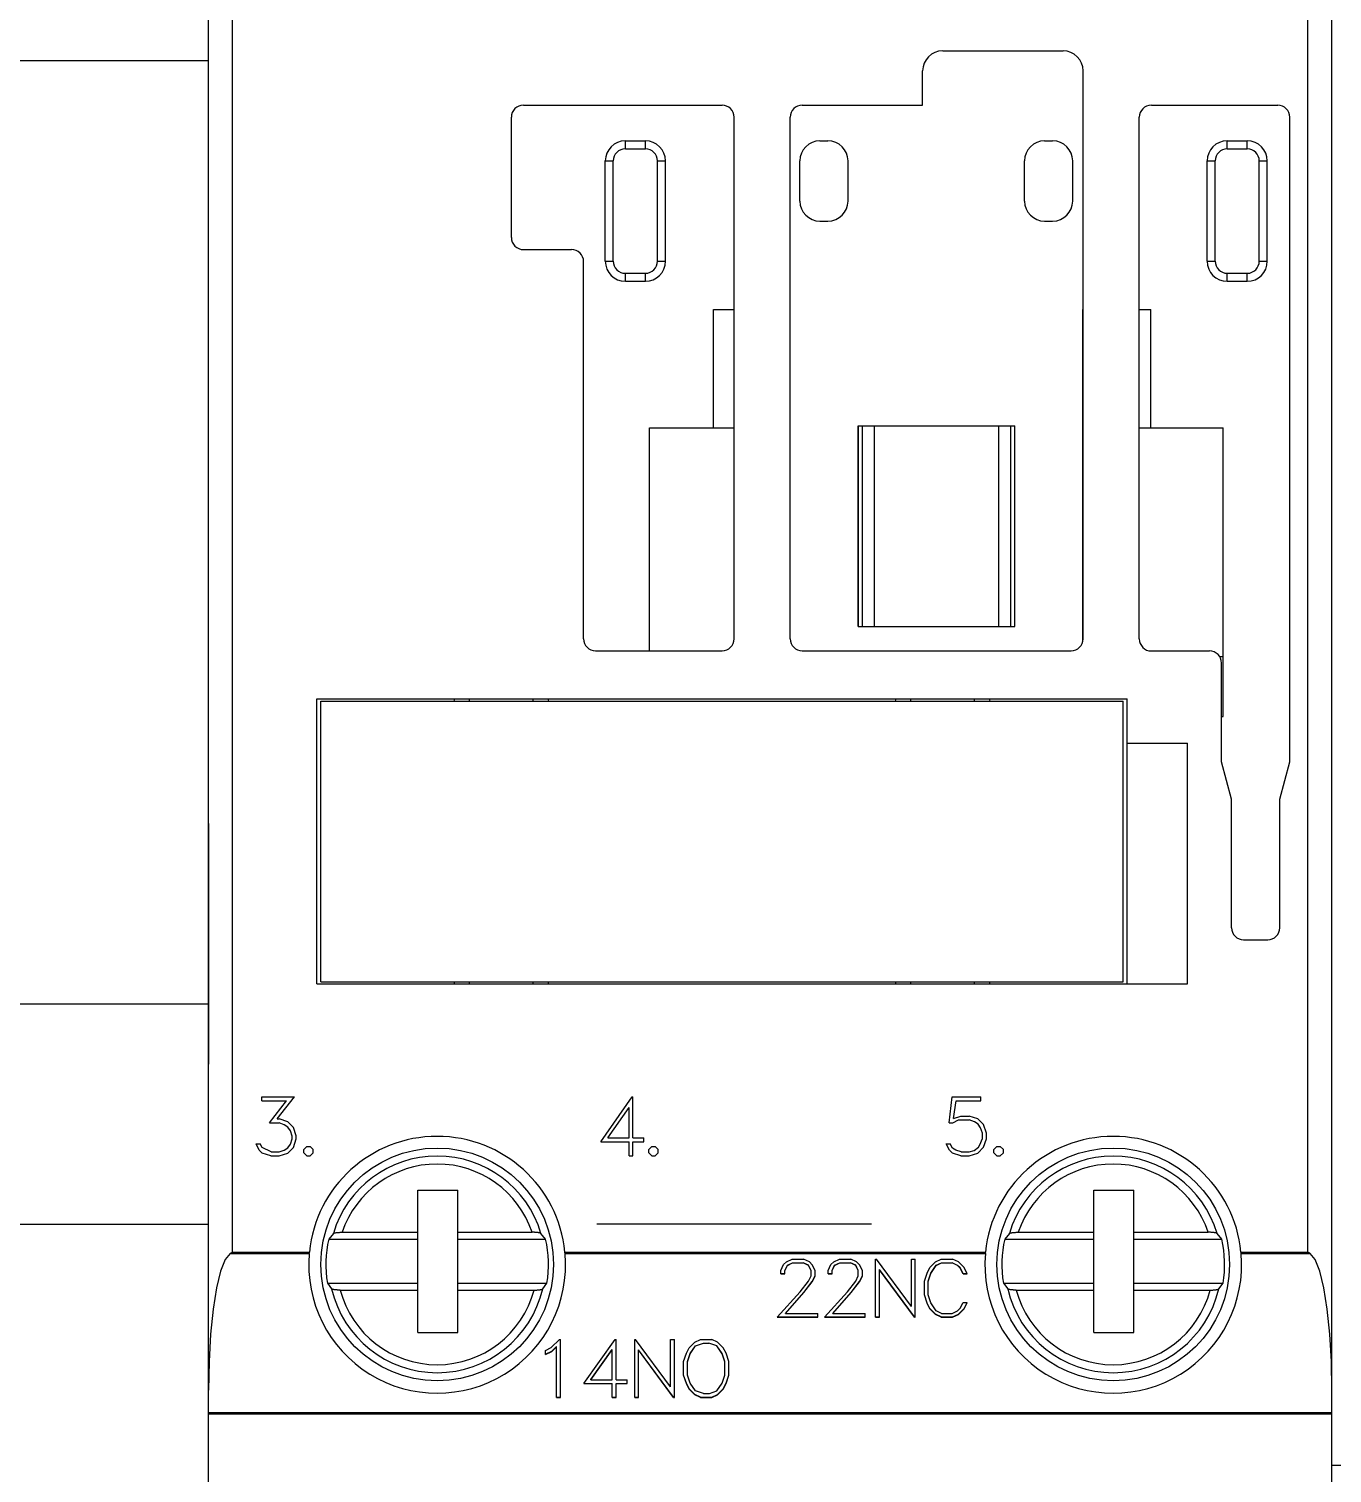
# Model space of a CAD drawing. Header units: millimetres. Extents: x -72 to 2978, y -1067 to 2817.
# Drawn here: x 1155.03 to 1187.51, y 1399.06 to 1435.05 of the extents above; entities that cross this region are included whole.
import ezdxf

# ---------------------------------------------------------------- set-up
doc = ezdxf.new("R2010")
doc.units = ezdxf.units.MM
doc.layers.add('10000_FRONT', color=7, linetype='Continuous')

msp = doc.modelspace()

# ---------------------------------------------------------------- linework, layer by layer
at = {"color": 6, "linetype": 'ByBlock'}
for p, q in [((1153.123, 1434.262), (1159.507, 1434.262)), ((1153.223, 1410.751), (1159.507, 1410.751)), ((1153.123, 1405.262), (1159.507, 1405.262))]:
    msp.add_line(p, q, dxfattribs=at)
for p, q in [((1159.507, 1415.251), (1159.507, 1409.251)), ((1176.032, 1405.262), (1169.183, 1405.262))]:
    msp.add_line(p, q)
at = {"layer": '10000_FRONT', "color": 7, "linetype": 'Continuous', "lineweight": 25}
for p, q in [((1187.507, 1395.952), (1187.507, 1450.552)), ((1159.507, 1395.772), (1159.507, 1449.752)), ((1160.107, 1404.568), (1160.107, 1441.936)), ((1186.907, 1404.568), (1186.907, 1441.936)), ((1177.807, 1434.504), (1180.807, 1434.504)), ((1177.307, 1433.152), (1177.307, 1434.004)), ((1181.307, 1419.852), (1181.307, 1434.004)), ((1167.057, 1429.852), (1167.057, 1432.852)), ((1167.357, 1433.152), (1172.307, 1433.152)), ((1172.607, 1419.852), (1172.607, 1432.852)), ((1174.007, 1419.852), (1174.007, 1432.852)), ((1174.307, 1433.152), (1177.307, 1433.152)), ((1182.707, 1419.849), (1182.707, 1432.849)), ((1183.007, 1433.149), (1186.157, 1433.149)), ((1186.457, 1416.785), (1186.457, 1432.849)), ((1169.897, 1432.262), (1170.397, 1432.262)), ((1169.897, 1432.062), (1169.897, 1432.262)), ((1170.397, 1432.062), (1170.397, 1432.262)), ((1174.747, 1432.262), (1174.947, 1432.262)), ((1180.347, 1432.262), (1180.547, 1432.262)), ((1184.897, 1432.262), (1185.397, 1432.262)), ((1184.897, 1432.062), (1184.897, 1432.262)), ((1185.397, 1432.062), (1185.397, 1432.262)), ((1169.397, 1431.762), (1169.597, 1431.762)), ((1169.397, 1429.262), (1169.397, 1431.762)), ((1169.597, 1429.262), (1169.597, 1431.762)), ((1169.897, 1432.062), (1170.397, 1432.062)), ((1170.697, 1431.762), (1170.897, 1431.762)), ((1170.697, 1429.262), (1170.697, 1431.762)), ((1170.897, 1429.262), (1170.897, 1431.762)), ((1174.247, 1430.762), (1174.247, 1431.762)), ((1175.447, 1430.762), (1175.447, 1431.762)), ((1179.847, 1430.762), (1179.847, 1431.762)), ((1181.047, 1430.762), (1181.047, 1431.762)), ((1184.397, 1431.762), (1184.597, 1431.762)), ((1184.397, 1429.262), (1184.397, 1431.762)), ((1184.597, 1429.262), (1184.597, 1431.762)), ((1184.897, 1432.062), (1185.397, 1432.062)), ((1185.697, 1431.762), (1185.897, 1431.762)), ((1185.697, 1429.262), (1185.697, 1431.762)), ((1185.897, 1429.262), (1185.897, 1431.762)), ((1174.747, 1430.262), (1174.947, 1430.262)), ((1180.347, 1430.262), (1180.547, 1430.262)), ((1167.357, 1429.552), (1168.557, 1429.552)), ((1168.857, 1419.852), (1168.857, 1429.252)), ((1169.397, 1429.262), (1169.597, 1429.262)), ((1170.697, 1429.262), (1170.897, 1429.262)), ((1184.397, 1429.262), (1184.597, 1429.262)), ((1185.697, 1429.262), (1185.897, 1429.262)), ((1169.897, 1428.962), (1170.397, 1428.962)), ((1169.897, 1428.762), (1169.897, 1428.962)), ((1170.397, 1428.762), (1170.397, 1428.962)), ((1184.897, 1428.962), (1185.397, 1428.962)), ((1184.897, 1428.762), (1184.897, 1428.962)), ((1185.397, 1428.762), (1185.397, 1428.962)), ((1169.897, 1428.762), (1170.397, 1428.762)), ((1184.897, 1428.762), (1185.397, 1428.762)), ((1172.097, 1428.062), (1172.607, 1428.062)), ((1172.097, 1425.112), (1172.097, 1428.062)), ((1181.297, 1428.062), (1181.307, 1428.062)), ((1181.297, 1419.775), (1181.297, 1428.062)), ((1182.707, 1428.062), (1182.997, 1428.062)), ((1182.997, 1425.112), (1182.997, 1428.062)), ((1170.497, 1425.112), (1172.607, 1425.112)), ((1170.497, 1419.552), (1170.497, 1425.112)), ((1175.704, 1425.162), (1179.608, 1425.162)), ((1175.704, 1420.162), (1175.704, 1425.162)), ((1175.707, 1420.162), (1175.707, 1425.162)), ((1175.807, 1420.162), (1175.807, 1425.162)), ((1176.107, 1420.162), (1176.107, 1425.162)), ((1179.207, 1420.162), (1179.207, 1425.162)), ((1179.507, 1420.162), (1179.507, 1425.162)), ((1179.607, 1420.162), (1179.607, 1425.162)), ((1179.608, 1420.162), (1179.608, 1425.162)), ((1181.297, 1425.112), (1181.307, 1425.112)), ((1182.707, 1425.112), (1182.997, 1425.112)), ((1182.997, 1425.112), (1184.797, 1425.112)), ((1184.797, 1417.912), (1184.797, 1425.112)), ((1175.704, 1420.162), (1179.608, 1420.162)), ((1169.157, 1419.552), (1172.307, 1419.552)), ((1174.307, 1419.552), (1181.007, 1419.552)), ((1183.007, 1419.549), (1184.457, 1419.549)), ((1184.71, 1419.412), (1184.797, 1419.412)), ((1184.757, 1416.785), (1184.757, 1419.249)), ((1162.207, 1418.352), (1182.407, 1418.352)), ((1162.207, 1411.252), (1162.207, 1418.352)), ((1162.307, 1418.302), (1182.307, 1418.302)), ((1162.307, 1411.302), (1162.307, 1418.302)), ((1166.015, 1418.302), (1166.015, 1418.352)), ((1167.599, 1418.302), (1167.599, 1418.352)), ((1177.015, 1418.302), (1177.015, 1418.352)), ((1178.599, 1418.302), (1178.599, 1418.352)), ((1182.307, 1411.302), (1182.307, 1418.302)), ((1182.407, 1411.252), (1182.407, 1418.352)), ((1184.757, 1417.912), (1184.797, 1417.912)), ((1182.407, 1417.252), (1183.907, 1417.252)), ((1183.907, 1411.252), (1183.907, 1417.252)), ((1185.007, 1415.852), (1184.757, 1416.785)), ((1186.207, 1415.852), (1186.457, 1416.785)), ((1185.007, 1412.652), (1185.007, 1415.852)), ((1186.207, 1412.652), (1186.207, 1415.852)), ((1185.307, 1412.352), (1185.907, 1412.352)), ((1162.207, 1411.252), (1183.907, 1411.252)), ((1162.307, 1411.302), (1182.307, 1411.302)), ((1166.015, 1411.252), (1166.015, 1411.302)), ((1167.599, 1411.252), (1167.599, 1411.302)), ((1177.015, 1411.252), (1177.015, 1411.302)), ((1178.599, 1411.252), (1178.599, 1411.302)), ((1160.84, 1408.435), (1161.648, 1408.435)), ((1160.84, 1408.337), (1160.84, 1408.435)), ((1161.218, 1407.887), (1161.648, 1408.435)), ((1169.286, 1407.315), (1170.064, 1408.435)), ((1170.064, 1408.435), (1170.087, 1408.435)), ((1170.087, 1407.413), (1170.087, 1408.435)), ((1177.971, 1407.792), (1178.042, 1408.435)), ((1178.042, 1408.435), (1178.758, 1408.435)), ((1178.758, 1408.337), (1178.758, 1408.435)), ((1160.84, 1408.337), (1161.456, 1408.337)), ((1161.031, 1407.787), (1161.456, 1408.337)), ((1169.464, 1407.413), (1169.989, 1408.169)), ((1169.989, 1407.413), (1169.989, 1408.169)), ((1178.076, 1407.898), (1178.139, 1408.337)), ((1178.139, 1408.337), (1178.758, 1408.337)), ((1161.031, 1407.787), (1161.266, 1407.787)), ((1161.218, 1407.887), (1161.27, 1407.887)), ((1161.397, 1407.742), (1161.266, 1407.787)), ((1161.482, 1407.816), (1161.27, 1407.887)), ((1161.489, 1407.682), (1161.397, 1407.742)), ((1161.625, 1407.673), (1161.482, 1407.816)), ((1161.551, 1407.589), (1161.489, 1407.682)), ((1161.695, 1407.462), (1161.625, 1407.673)), ((1177.971, 1407.792), (1178.061, 1407.792)), ((1178.061, 1407.792), (1178.197, 1407.861)), ((1178.076, 1407.898), (1178.261, 1407.959)), ((1178.197, 1407.861), (1178.466, 1407.861)), ((1178.261, 1407.959), (1178.47, 1407.959)), ((1178.597, 1407.816), (1178.466, 1407.861)), ((1178.682, 1407.889), (1178.47, 1407.959)), ((1178.689, 1407.754), (1178.597, 1407.816)), ((1178.825, 1407.745), (1178.682, 1407.889)), ((1178.751, 1407.661), (1178.689, 1407.754)), ((1178.796, 1407.529), (1178.751, 1407.661)), ((1178.895, 1407.533), (1178.825, 1407.745)), ((1161.596, 1407.457), (1161.551, 1407.589)), ((1161.551, 1407.261), (1161.596, 1407.393)), ((1161.596, 1407.393), (1161.596, 1407.457)), ((1161.625, 1407.178), (1161.695, 1407.389)), ((1161.695, 1407.389), (1161.695, 1407.462)), ((1169.286, 1407.315), (1169.989, 1407.315)), ((1169.464, 1407.413), (1169.989, 1407.413)), ((1169.989, 1406.965), (1169.989, 1407.315)), ((1170.087, 1407.413), (1170.362, 1407.413)), ((1170.087, 1407.315), (1170.362, 1407.315)), ((1170.087, 1406.965), (1170.087, 1407.315)), ((1170.362, 1407.315), (1170.362, 1407.413)), ((1178.736, 1407.239), (1178.796, 1407.395)), ((1178.796, 1407.395), (1178.796, 1407.529)), ((1178.825, 1407.179), (1178.895, 1407.391)), ((1178.895, 1407.391), (1178.895, 1407.533)), ((1160.774, 1407.107), (1160.694, 1407.269)), ((1160.694, 1407.269), (1160.797, 1407.269)), ((1160.849, 1407.035), (1160.774, 1407.107)), ((1160.844, 1407.173), (1160.797, 1407.269)), ((1161.066, 1407.063), (1160.844, 1407.173)), ((1161.061, 1406.965), (1160.849, 1407.035)), ((1161.061, 1406.965), (1161.27, 1406.965)), ((1161.066, 1407.063), (1161.266, 1407.063)), ((1161.266, 1407.063), (1161.397, 1407.109)), ((1161.27, 1406.965), (1161.482, 1407.035)), ((1161.397, 1407.109), (1161.489, 1407.169)), ((1161.482, 1407.035), (1161.625, 1407.178)), ((1161.489, 1407.169), (1161.551, 1407.261)), ((1161.88, 1407.124), (1161.959, 1407.203)), ((1161.88, 1407.044), (1161.88, 1407.124)), ((1161.959, 1406.965), (1161.88, 1407.044)), ((1161.959, 1407.203), (1162.039, 1407.203)), ((1161.959, 1406.965), (1162.039, 1406.965)), ((1162.118, 1407.124), (1162.039, 1407.203)), ((1162.039, 1406.965), (1162.118, 1407.044)), ((1162.118, 1407.044), (1162.118, 1407.124)), ((1169.989, 1406.965), (1170.087, 1406.965)), ((1170.48, 1407.124), (1170.559, 1407.203)), ((1170.48, 1407.044), (1170.48, 1407.124)), ((1170.559, 1406.965), (1170.48, 1407.044)), ((1170.559, 1407.203), (1170.639, 1407.203)), ((1170.559, 1406.965), (1170.639, 1406.965)), ((1170.718, 1407.124), (1170.639, 1407.203)), ((1170.639, 1406.965), (1170.718, 1407.044)), ((1170.718, 1407.044), (1170.718, 1407.124)), ((1177.974, 1407.107), (1177.894, 1407.269)), ((1177.894, 1407.269), (1177.997, 1407.269)), ((1178.049, 1407.035), (1177.974, 1407.107)), ((1178.051, 1407.161), (1177.997, 1407.269)), ((1178.261, 1406.965), (1178.049, 1407.035)), ((1178.133, 1407.109), (1178.051, 1407.161)), ((1178.264, 1407.063), (1178.133, 1407.109)), ((1178.261, 1406.965), (1178.47, 1406.965)), ((1178.264, 1407.063), (1178.466, 1407.063)), ((1178.466, 1407.063), (1178.592, 1407.104)), ((1178.47, 1406.965), (1178.682, 1407.036)), ((1178.592, 1407.104), (1178.697, 1407.179)), ((1178.682, 1407.036), (1178.825, 1407.179)), ((1178.697, 1407.179), (1178.736, 1407.239)), ((1179.08, 1407.124), (1179.159, 1407.203)), ((1179.08, 1407.044), (1179.08, 1407.124)), ((1179.159, 1406.965), (1179.08, 1407.044)), ((1179.159, 1407.203), (1179.239, 1407.203)), ((1179.159, 1406.965), (1179.239, 1406.965)), ((1179.318, 1407.124), (1179.239, 1407.203)), ((1179.239, 1406.965), (1179.318, 1407.044)), ((1179.318, 1407.044), (1179.318, 1407.124)), ((1164.722, 1406.112), (1165.722, 1406.112)), ((1164.722, 1405.062), (1164.722, 1406.112)), ((1165.722, 1405.062), (1165.722, 1406.112)), ((1181.572, 1406.112), (1182.572, 1406.112)), ((1181.572, 1405.062), (1181.572, 1406.112)), ((1182.572, 1405.062), (1182.572, 1406.112)), ((1162.62, 1405.033), (1162.504, 1404.892)), ((1162.504, 1404.892), (1164.722, 1404.892)), ((1162.62, 1405.033), (1162.623, 1405.036)), ((1162.623, 1405.036), (1162.627, 1405.038)), ((1162.627, 1405.038), (1162.632, 1405.041)), ((1162.632, 1405.041), (1162.639, 1405.043)), ((1162.639, 1405.043), (1162.646, 1405.045)), ((1162.646, 1405.045), (1162.655, 1405.047)), ((1162.655, 1405.047), (1162.666, 1405.049)), ((1162.666, 1405.049), (1162.676, 1405.051)), ((1162.676, 1405.051), (1162.688, 1405.053)), ((1162.688, 1405.053), (1162.7, 1405.054)), ((1162.7, 1405.054), (1162.714, 1405.056)), ((1162.714, 1405.056), (1162.728, 1405.057)), ((1162.728, 1405.057), (1162.743, 1405.059)), ((1162.743, 1405.059), (1162.758, 1405.059)), ((1162.758, 1405.059), (1162.773, 1405.06)), ((1162.773, 1405.06), (1162.789, 1405.061)), ((1162.789, 1405.061), (1162.806, 1405.061)), ((1162.806, 1405.061), (1162.823, 1405.062)), ((1162.823, 1405.062), (1162.839, 1405.062)), ((1162.839, 1405.062), (1164.722, 1405.062)), ((1164.722, 1404.892), (1164.722, 1405.062)), ((1164.722, 1403.792), (1164.722, 1404.892)), ((1165.722, 1405.062), (1167.576, 1405.062)), ((1165.722, 1404.892), (1165.722, 1405.062)), ((1165.722, 1404.892), (1167.911, 1404.892)), ((1165.722, 1403.792), (1165.722, 1404.892)), ((1167.589, 1405.062), (1167.576, 1405.062)), ((1167.603, 1405.062), (1167.589, 1405.062)), ((1167.617, 1405.061), (1167.603, 1405.062)), ((1167.63, 1405.061), (1167.617, 1405.061)), ((1167.644, 1405.06), (1167.63, 1405.061)), ((1167.656, 1405.06), (1167.644, 1405.06)), ((1167.668, 1405.059), (1167.656, 1405.06)), ((1167.681, 1405.058), (1167.668, 1405.059)), ((1167.693, 1405.057), (1167.681, 1405.058)), ((1167.705, 1405.056), (1167.693, 1405.057)), ((1167.716, 1405.054), (1167.705, 1405.056)), ((1167.726, 1405.053), (1167.716, 1405.054)), ((1167.735, 1405.052), (1167.726, 1405.053)), ((1167.745, 1405.05), (1167.735, 1405.052)), ((1167.753, 1405.048), (1167.745, 1405.05)), ((1167.762, 1405.047), (1167.753, 1405.048)), ((1167.769, 1405.045), (1167.762, 1405.047)), ((1167.775, 1405.043), (1167.769, 1405.045)), ((1167.781, 1405.041), (1167.775, 1405.043)), ((1167.785, 1405.039), (1167.781, 1405.041)), ((1167.789, 1405.037), (1167.785, 1405.039)), ((1167.793, 1405.035), (1167.789, 1405.037)), ((1167.795, 1405.033), (1167.793, 1405.035)), ((1167.911, 1404.892), (1167.795, 1405.033)), ((1179.47, 1405.033), (1179.354, 1404.892)), ((1179.354, 1404.892), (1181.572, 1404.892)), ((1179.47, 1405.033), (1179.473, 1405.036)), ((1179.473, 1405.036), (1179.477, 1405.038)), ((1179.477, 1405.038), (1179.482, 1405.041)), ((1179.482, 1405.041), (1179.489, 1405.043)), ((1179.489, 1405.043), (1179.496, 1405.045)), ((1179.496, 1405.045), (1179.505, 1405.047)), ((1179.505, 1405.047), (1179.516, 1405.049)), ((1179.516, 1405.049), (1179.526, 1405.051)), ((1179.526, 1405.051), (1179.538, 1405.053)), ((1179.538, 1405.053), (1179.55, 1405.054)), ((1179.55, 1405.054), (1179.564, 1405.056)), ((1179.564, 1405.056), (1179.578, 1405.057)), ((1179.578, 1405.057), (1179.593, 1405.059)), ((1179.593, 1405.059), (1179.608, 1405.059)), ((1179.608, 1405.059), (1179.623, 1405.06)), ((1179.623, 1405.06), (1179.639, 1405.061)), ((1179.639, 1405.061), (1179.656, 1405.061)), ((1179.656, 1405.061), (1179.673, 1405.062)), ((1179.673, 1405.062), (1179.689, 1405.062)), ((1179.689, 1405.062), (1181.572, 1405.062)), ((1181.572, 1404.892), (1181.572, 1405.062)), ((1181.572, 1403.792), (1181.572, 1404.892)), ((1182.572, 1405.062), (1184.426, 1405.062)), ((1182.572, 1404.892), (1182.572, 1405.062)), ((1182.572, 1404.892), (1184.761, 1404.892)), ((1182.572, 1403.792), (1182.572, 1404.892)), ((1184.439, 1405.062), (1184.426, 1405.062)), ((1184.453, 1405.062), (1184.439, 1405.062)), ((1184.467, 1405.061), (1184.453, 1405.062)), ((1184.48, 1405.061), (1184.467, 1405.061)), ((1184.494, 1405.06), (1184.48, 1405.061)), ((1184.506, 1405.06), (1184.494, 1405.06)), ((1184.518, 1405.059), (1184.506, 1405.06)), ((1184.531, 1405.058), (1184.518, 1405.059)), ((1184.543, 1405.057), (1184.531, 1405.058)), ((1184.555, 1405.056), (1184.543, 1405.057)), ((1184.566, 1405.054), (1184.555, 1405.056)), ((1184.576, 1405.053), (1184.566, 1405.054)), ((1184.585, 1405.052), (1184.576, 1405.053)), ((1184.595, 1405.05), (1184.585, 1405.052)), ((1184.603, 1405.048), (1184.595, 1405.05)), ((1184.612, 1405.047), (1184.603, 1405.048)), ((1184.619, 1405.045), (1184.612, 1405.047)), ((1184.625, 1405.043), (1184.619, 1405.045)), ((1184.631, 1405.041), (1184.625, 1405.043)), ((1184.635, 1405.039), (1184.631, 1405.041)), ((1184.639, 1405.037), (1184.635, 1405.039)), ((1184.643, 1405.035), (1184.639, 1405.037)), ((1184.645, 1405.033), (1184.643, 1405.035)), ((1184.761, 1404.892), (1184.645, 1405.033)), ((1160.047, 1404.533), (1162.02, 1404.533)), ((1160.048, 1404.533), (1160.056, 1404.538)), ((1160.056, 1404.538), (1160.065, 1404.543)), ((1160.065, 1404.543), (1160.073, 1404.548)), ((1160.073, 1404.548), (1160.082, 1404.553)), ((1160.082, 1404.553), (1160.09, 1404.558)), ((1160.09, 1404.558), (1160.099, 1404.563)), ((1160.099, 1404.563), (1160.107, 1404.568)), ((1160.107, 1404.568), (1162.023, 1404.568)), ((1162.02, 1404.538), (1162.021, 1404.543)), ((1162.02, 1404.533), (1162.02, 1404.538)), ((1162.021, 1404.548), (1162.022, 1404.553)), ((1162.021, 1404.543), (1162.021, 1404.548)), ((1162.022, 1404.558), (1162.023, 1404.563)), ((1162.022, 1404.553), (1162.022, 1404.558)), ((1162.023, 1404.563), (1162.023, 1404.568)), ((1168.392, 1404.563), (1168.392, 1404.568)), ((1168.392, 1404.568), (1178.873, 1404.568)), ((1168.393, 1404.558), (1168.392, 1404.563)), ((1168.393, 1404.553), (1168.393, 1404.558)), ((1168.394, 1404.548), (1168.393, 1404.553)), ((1168.394, 1404.543), (1168.394, 1404.548)), ((1168.395, 1404.538), (1168.394, 1404.543)), ((1168.395, 1404.533), (1168.395, 1404.538)), ((1168.395, 1404.533), (1178.87, 1404.533)), ((1178.87, 1404.538), (1178.871, 1404.543)), ((1178.87, 1404.533), (1178.87, 1404.538)), ((1178.871, 1404.548), (1178.872, 1404.553)), ((1178.871, 1404.543), (1178.871, 1404.548)), ((1178.872, 1404.558), (1178.873, 1404.563)), ((1178.872, 1404.553), (1178.872, 1404.558)), ((1178.873, 1404.563), (1178.873, 1404.568)), ((1185.242, 1404.563), (1185.242, 1404.568)), ((1185.242, 1404.568), (1186.907, 1404.568)), ((1185.243, 1404.558), (1185.242, 1404.563)), ((1185.243, 1404.553), (1185.243, 1404.558)), ((1185.244, 1404.548), (1185.243, 1404.553)), ((1185.244, 1404.543), (1185.244, 1404.548)), ((1185.245, 1404.538), (1185.244, 1404.543)), ((1185.245, 1404.533), (1185.245, 1404.538)), ((1185.245, 1404.533), (1186.967, 1404.533)), ((1186.916, 1404.563), (1186.907, 1404.568)), ((1186.924, 1404.558), (1186.916, 1404.563)), ((1186.933, 1404.553), (1186.924, 1404.558)), ((1186.941, 1404.548), (1186.933, 1404.553)), ((1186.95, 1404.543), (1186.941, 1404.548)), ((1186.959, 1404.538), (1186.95, 1404.543)), ((1186.967, 1404.533), (1186.959, 1404.538)), ((1173.772, 1404.113), (1173.842, 1404.255)), ((1173.772, 1404.027), (1173.772, 1404.113)), ((1173.842, 1404.255), (1173.915, 1404.325)), ((1173.872, 1404.112), (1173.937, 1404.239)), ((1173.872, 1404.106), (1173.937, 1404.233)), ((1173.872, 1404.027), (1173.872, 1404.112)), ((1173.915, 1404.325), (1174.059, 1404.394)), ((1173.937, 1404.239), (1174.066, 1404.303)), ((1173.937, 1404.233), (1174.066, 1404.297)), ((1173.937, 1404.233), (1173.937, 1404.239)), ((1174.059, 1404.394), (1174.341, 1404.394)), ((1174.066, 1404.303), (1174.332, 1404.303)), ((1174.066, 1404.297), (1174.066, 1404.303)), ((1174.066, 1404.297), (1174.332, 1404.297)), ((1174.463, 1404.239), (1174.332, 1404.303)), ((1174.332, 1404.297), (1174.332, 1404.303)), ((1174.463, 1404.233), (1174.332, 1404.297)), ((1174.484, 1404.324), (1174.341, 1404.394)), ((1174.527, 1404.112), (1174.463, 1404.239)), ((1174.463, 1404.233), (1174.463, 1404.239)), ((1174.527, 1404.106), (1174.463, 1404.233)), ((1174.556, 1404.253), (1174.484, 1404.324)), ((1174.527, 1403.979), (1174.527, 1404.112)), ((1174.627, 1404.112), (1174.556, 1404.253)), ((1174.627, 1403.969), (1174.627, 1404.112)), ((1174.95, 1404.113), (1175.02, 1404.255)), ((1174.95, 1404.027), (1174.95, 1404.113)), ((1175.02, 1404.255), (1175.092, 1404.325)), ((1175.049, 1404.112), (1175.114, 1404.239)), ((1175.049, 1404.106), (1175.114, 1404.233)), ((1175.049, 1404.027), (1175.049, 1404.112)), ((1175.092, 1404.325), (1175.236, 1404.394)), ((1175.114, 1404.239), (1175.244, 1404.303)), ((1175.114, 1404.233), (1175.244, 1404.297)), ((1175.114, 1404.233), (1175.114, 1404.239)), ((1175.236, 1404.394), (1175.518, 1404.394)), ((1175.244, 1404.303), (1175.51, 1404.303)), ((1175.244, 1404.297), (1175.244, 1404.303)), ((1175.244, 1404.297), (1175.51, 1404.297)), ((1175.64, 1404.239), (1175.51, 1404.303)), ((1175.51, 1404.297), (1175.51, 1404.303)), ((1175.64, 1404.233), (1175.51, 1404.297)), ((1175.661, 1404.324), (1175.518, 1404.394)), ((1175.704, 1404.112), (1175.64, 1404.239)), ((1175.64, 1404.233), (1175.64, 1404.239)), ((1175.704, 1404.106), (1175.64, 1404.233)), ((1175.734, 1404.253), (1175.661, 1404.324)), ((1175.704, 1403.979), (1175.704, 1404.112)), ((1175.804, 1404.112), (1175.734, 1404.253)), ((1175.804, 1403.969), (1175.804, 1404.112)), ((1176.131, 1404.394), (1176.154, 1404.394)), ((1176.131, 1402.946), (1176.131, 1404.394)), ((1177.026, 1403.211), (1176.154, 1404.394)), ((1177.1, 1402.952), (1176.229, 1404.135)), ((1176.229, 1402.946), (1176.229, 1404.135)), ((1177.1, 1402.946), (1176.229, 1404.129)), ((1177.026, 1404.394), (1177.124, 1404.394)), ((1177.026, 1403.211), (1177.026, 1404.394)), ((1177.124, 1402.946), (1177.124, 1404.394)), ((1177.35, 1403.84), (1177.42, 1404.046)), ((1177.42, 1404.046), (1177.487, 1404.186)), ((1177.448, 1403.843), (1177.515, 1404.04)), ((1177.487, 1404.186), (1177.629, 1404.324)), ((1177.515, 1404.04), (1177.648, 1404.239)), ((1177.515, 1404.034), (1177.648, 1404.233)), ((1177.515, 1404.034), (1177.515, 1404.04)), ((1177.629, 1404.324), (1177.771, 1404.394)), ((1177.648, 1404.239), (1177.78, 1404.303)), ((1177.648, 1404.233), (1177.78, 1404.297)), ((1177.648, 1404.233), (1177.648, 1404.239)), ((1177.771, 1404.394), (1178.054, 1404.394)), ((1177.78, 1404.303), (1178.046, 1404.303)), ((1177.78, 1404.297), (1177.78, 1404.303)), ((1177.78, 1404.297), (1178.046, 1404.297)), ((1178.177, 1404.237), (1178.046, 1404.303)), ((1178.046, 1404.297), (1178.046, 1404.303)), ((1178.177, 1404.231), (1178.046, 1404.297)), ((1178.197, 1404.325), (1178.054, 1404.394)), ((1178.242, 1404.173), (1178.177, 1404.237)), ((1178.177, 1404.231), (1178.177, 1404.237)), ((1178.242, 1404.167), (1178.177, 1404.231)), ((1178.338, 1404.187), (1178.197, 1404.325)), ((1178.315, 1404.032), (1178.242, 1404.173)), ((1178.242, 1404.167), (1178.242, 1404.173)), ((1178.315, 1404.027), (1178.242, 1404.167)), ((1178.418, 1404.027), (1178.338, 1404.187)), ((1162.472, 1403.792), (1164.722, 1403.792)), ((1162.472, 1403.792), (1162.577, 1403.651)), ((1164.722, 1403.622), (1164.722, 1403.792)), ((1165.722, 1403.792), (1167.943, 1403.792)), ((1165.722, 1403.622), (1165.722, 1403.792)), ((1167.837, 1403.651), (1167.943, 1403.792)), ((1173.772, 1404.032), (1173.872, 1404.032)), ((1173.772, 1404.027), (1173.872, 1404.027)), ((1174.257, 1403.579), (1174.461, 1403.847)), ((1174.349, 1403.564), (1174.556, 1403.836)), ((1174.349, 1403.558), (1174.556, 1403.83)), ((1174.461, 1403.847), (1174.527, 1403.979)), ((1174.556, 1403.836), (1174.627, 1403.974)), ((1174.556, 1403.83), (1174.627, 1403.969)), ((1174.556, 1403.83), (1174.556, 1403.836)), ((1174.95, 1404.032), (1175.049, 1404.032)), ((1174.95, 1404.027), (1175.049, 1404.027)), ((1175.434, 1403.579), (1175.638, 1403.847)), ((1175.526, 1403.564), (1175.734, 1403.836)), ((1175.526, 1403.558), (1175.734, 1403.83)), ((1175.638, 1403.847), (1175.704, 1403.979)), ((1175.734, 1403.836), (1175.804, 1403.974)), ((1175.734, 1403.83), (1175.804, 1403.969)), ((1175.734, 1403.83), (1175.734, 1403.836)), ((1177.35, 1403.499), (1177.35, 1403.84)), ((1177.448, 1403.837), (1177.515, 1404.034)), ((1177.448, 1403.503), (1177.448, 1403.843)), ((1178.315, 1404.032), (1178.415, 1404.032)), ((1178.315, 1404.027), (1178.315, 1404.032)), ((1178.315, 1404.027), (1178.418, 1404.027)), ((1179.322, 1403.792), (1181.572, 1403.792)), ((1179.322, 1403.792), (1179.427, 1403.651)), ((1181.572, 1403.622), (1181.572, 1403.792)), ((1182.572, 1403.792), (1184.793, 1403.792)), ((1182.572, 1403.622), (1182.572, 1403.792)), ((1184.687, 1403.651), (1184.793, 1403.792)), ((1162.58, 1403.649), (1162.578, 1403.651)), ((1162.583, 1403.646), (1162.58, 1403.649)), ((1162.586, 1403.644), (1162.583, 1403.646)), ((1162.591, 1403.642), (1162.586, 1403.644)), ((1162.596, 1403.641), (1162.591, 1403.642)), ((1162.602, 1403.639), (1162.596, 1403.641)), ((1162.609, 1403.637), (1162.602, 1403.639)), ((1162.617, 1403.635), (1162.609, 1403.637)), ((1162.625, 1403.634), (1162.617, 1403.635)), ((1162.634, 1403.632), (1162.625, 1403.634)), ((1162.643, 1403.631), (1162.634, 1403.632)), ((1162.653, 1403.629), (1162.643, 1403.631)), ((1162.664, 1403.628), (1162.653, 1403.629)), ((1162.676, 1403.627), (1162.664, 1403.628)), ((1162.688, 1403.626), (1162.676, 1403.627)), ((1162.7, 1403.625), (1162.688, 1403.626)), ((1162.712, 1403.624), (1162.7, 1403.625)), ((1162.724, 1403.623), (1162.712, 1403.624)), ((1162.737, 1403.623), (1162.724, 1403.623)), ((1162.75, 1403.622), (1162.737, 1403.623)), ((1162.764, 1403.622), (1162.75, 1403.622)), ((1162.778, 1403.622), (1162.764, 1403.622)), ((1162.791, 1403.622), (1162.778, 1403.622)), ((1162.791, 1403.622), (1164.722, 1403.622)), ((1164.722, 1402.562), (1164.722, 1403.622)), ((1165.722, 1403.622), (1167.624, 1403.622)), ((1165.722, 1402.562), (1165.722, 1403.622)), ((1167.624, 1403.622), (1167.64, 1403.622)), ((1167.64, 1403.622), (1167.656, 1403.622)), ((1167.656, 1403.622), (1167.673, 1403.623)), ((1167.673, 1403.623), (1167.689, 1403.623)), ((1167.689, 1403.623), (1167.704, 1403.624)), ((1167.704, 1403.624), (1167.718, 1403.625)), ((1167.718, 1403.625), (1167.733, 1403.626)), ((1167.733, 1403.626), (1167.747, 1403.628)), ((1167.747, 1403.628), (1167.76, 1403.629)), ((1167.76, 1403.629), (1167.772, 1403.631)), ((1167.772, 1403.631), (1167.783, 1403.633)), ((1167.783, 1403.633), (1167.794, 1403.635)), ((1167.794, 1403.635), (1167.804, 1403.637)), ((1167.804, 1403.637), (1167.812, 1403.639)), ((1167.812, 1403.639), (1167.82, 1403.641)), ((1167.82, 1403.641), (1167.826, 1403.643)), ((1167.826, 1403.643), (1167.831, 1403.646)), ((1167.831, 1403.646), (1167.835, 1403.648)), ((1167.835, 1403.648), (1167.837, 1403.651)), ((1173.684, 1402.946), (1174.257, 1403.579)), ((1173.892, 1403.048), (1174.349, 1403.564)), ((1173.892, 1403.042), (1174.349, 1403.558)), ((1174.349, 1403.558), (1174.349, 1403.564)), ((1174.862, 1402.946), (1175.434, 1403.579)), ((1175.069, 1403.048), (1175.526, 1403.564)), ((1175.069, 1403.042), (1175.526, 1403.558)), ((1175.526, 1403.558), (1175.526, 1403.564)), ((1177.42, 1403.299), (1177.35, 1403.505)), ((1177.42, 1403.293), (1177.35, 1403.499)), ((1177.515, 1403.306), (1177.448, 1403.503)), ((1179.43, 1403.649), (1179.428, 1403.651)), ((1179.433, 1403.646), (1179.43, 1403.649)), ((1179.436, 1403.644), (1179.433, 1403.646)), ((1179.441, 1403.642), (1179.436, 1403.644)), ((1179.446, 1403.641), (1179.441, 1403.642)), ((1179.452, 1403.639), (1179.446, 1403.641)), ((1179.459, 1403.637), (1179.452, 1403.639)), ((1179.467, 1403.635), (1179.459, 1403.637)), ((1179.475, 1403.634), (1179.467, 1403.635)), ((1179.484, 1403.632), (1179.475, 1403.634)), ((1179.493, 1403.631), (1179.484, 1403.632)), ((1179.503, 1403.629), (1179.493, 1403.631)), ((1179.514, 1403.628), (1179.503, 1403.629)), ((1179.526, 1403.627), (1179.514, 1403.628)), ((1179.538, 1403.626), (1179.526, 1403.627)), ((1179.55, 1403.625), (1179.538, 1403.626)), ((1179.562, 1403.624), (1179.55, 1403.625)), ((1179.574, 1403.623), (1179.562, 1403.624)), ((1179.587, 1403.623), (1179.574, 1403.623)), ((1179.6, 1403.622), (1179.587, 1403.623)), ((1179.614, 1403.622), (1179.6, 1403.622)), ((1179.628, 1403.622), (1179.614, 1403.622)), ((1179.641, 1403.622), (1179.628, 1403.622)), ((1179.641, 1403.622), (1181.572, 1403.622)), ((1181.572, 1402.562), (1181.572, 1403.622)), ((1182.572, 1403.622), (1184.474, 1403.622)), ((1182.572, 1402.562), (1182.572, 1403.622)), ((1184.474, 1403.622), (1184.49, 1403.622)), ((1184.49, 1403.622), (1184.506, 1403.622)), ((1184.506, 1403.622), (1184.523, 1403.623)), ((1184.523, 1403.623), (1184.539, 1403.623)), ((1184.539, 1403.623), (1184.554, 1403.624)), ((1184.554, 1403.624), (1184.568, 1403.625)), ((1184.568, 1403.625), (1184.583, 1403.626)), ((1184.583, 1403.626), (1184.597, 1403.628)), ((1184.597, 1403.628), (1184.61, 1403.629)), ((1184.61, 1403.629), (1184.622, 1403.631)), ((1184.622, 1403.631), (1184.633, 1403.633)), ((1184.633, 1403.633), (1184.644, 1403.635)), ((1184.644, 1403.635), (1184.654, 1403.637)), ((1184.654, 1403.637), (1184.662, 1403.639)), ((1184.662, 1403.639), (1184.67, 1403.641)), ((1184.67, 1403.641), (1184.676, 1403.643)), ((1184.676, 1403.643), (1184.681, 1403.646)), ((1184.681, 1403.646), (1184.685, 1403.648)), ((1184.685, 1403.648), (1184.687, 1403.651)), ((1173.892, 1403.042), (1173.892, 1403.048)), ((1173.892, 1403.042), (1174.695, 1403.042)), ((1174.695, 1402.946), (1174.695, 1403.042)), ((1175.069, 1403.042), (1175.069, 1403.048)), ((1175.069, 1403.042), (1175.872, 1403.042)), ((1175.872, 1402.946), (1175.872, 1403.042)), ((1177.487, 1403.16), (1177.42, 1403.299)), ((1177.42, 1403.293), (1177.42, 1403.299)), ((1177.487, 1403.154), (1177.42, 1403.293)), ((1177.629, 1403.021), (1177.487, 1403.16)), ((1177.487, 1403.154), (1177.487, 1403.16)), ((1177.629, 1403.015), (1177.487, 1403.154)), ((1177.648, 1403.107), (1177.515, 1403.306)), ((1177.771, 1402.952), (1177.629, 1403.021)), ((1177.629, 1403.015), (1177.629, 1403.021)), ((1177.771, 1402.946), (1177.629, 1403.015)), ((1177.78, 1403.042), (1177.648, 1403.107)), ((1177.78, 1403.042), (1178.046, 1403.042)), ((1178.046, 1403.042), (1178.177, 1403.108)), ((1178.054, 1402.952), (1178.197, 1403.02)), ((1178.054, 1402.946), (1178.197, 1403.015)), ((1178.177, 1403.108), (1178.242, 1403.172)), ((1178.197, 1403.02), (1178.338, 1403.159)), ((1178.197, 1403.015), (1178.338, 1403.153)), ((1178.197, 1403.015), (1178.197, 1403.02)), ((1178.242, 1403.172), (1178.315, 1403.313)), ((1178.315, 1403.313), (1178.418, 1403.313)), ((1178.338, 1403.159), (1178.415, 1403.313)), ((1178.338, 1403.153), (1178.418, 1403.313)), ((1178.338, 1403.153), (1178.338, 1403.159)), ((1173.684, 1402.946), (1174.695, 1402.946)), ((1173.69, 1402.952), (1174.695, 1402.952)), ((1174.862, 1402.946), (1175.872, 1402.946)), ((1174.867, 1402.952), (1175.872, 1402.952)), ((1176.131, 1402.952), (1176.229, 1402.952)), ((1176.131, 1402.946), (1176.229, 1402.946)), ((1177.1, 1402.952), (1177.124, 1402.952)), ((1177.1, 1402.946), (1177.1, 1402.952)), ((1177.1, 1402.946), (1177.124, 1402.946)), ((1177.771, 1402.952), (1178.054, 1402.952)), ((1177.771, 1402.946), (1177.771, 1402.952)), ((1177.771, 1402.946), (1178.054, 1402.946)), ((1178.054, 1402.946), (1178.054, 1402.952)), ((1164.722, 1402.562), (1165.722, 1402.562)), ((1168.05, 1402.19), (1168.258, 1402.394)), ((1168.258, 1402.394), (1168.279, 1402.394)), ((1168.279, 1400.946), (1168.279, 1402.394)), ((1168.863, 1401.291), (1169.641, 1402.394)), ((1169.641, 1402.394), (1169.665, 1402.394)), ((1169.665, 1401.387), (1169.665, 1402.394)), ((1170.131, 1402.394), (1170.154, 1402.394)), ((1170.131, 1400.946), (1170.131, 1402.394)), ((1171.026, 1401.211), (1170.154, 1402.394)), ((1171.026, 1402.394), (1171.124, 1402.394)), ((1171.026, 1401.211), (1171.026, 1402.394)), ((1171.124, 1400.946), (1171.124, 1402.394)), ((1171.488, 1402.186), (1171.63, 1402.324)), ((1171.515, 1402.039), (1171.648, 1402.236)), ((1171.63, 1402.324), (1171.772, 1402.394)), ((1171.648, 1402.236), (1171.847, 1402.302)), ((1171.648, 1402.23), (1171.847, 1402.296)), ((1171.648, 1402.23), (1171.648, 1402.236)), ((1171.772, 1402.394), (1172.054, 1402.394)), ((1171.847, 1402.302), (1171.98, 1402.302)), ((1171.847, 1402.296), (1171.847, 1402.302)), ((1171.847, 1402.296), (1171.98, 1402.296)), ((1172.178, 1402.236), (1171.98, 1402.302)), ((1171.98, 1402.296), (1171.98, 1402.302)), ((1172.178, 1402.23), (1171.98, 1402.296)), ((1172.197, 1402.324), (1172.054, 1402.394)), ((1172.313, 1402.039), (1172.178, 1402.236)), ((1172.178, 1402.23), (1172.178, 1402.236)), ((1172.337, 1402.186), (1172.197, 1402.324)), ((1181.572, 1402.562), (1182.572, 1402.562)), ((1167.906, 1402.118), (1168.05, 1402.19)), ((1167.906, 1402.016), (1167.906, 1402.118)), ((1167.906, 1402.022), (1168.069, 1402.101)), ((1167.906, 1402.016), (1168.069, 1402.095)), ((1168.069, 1402.101), (1168.181, 1402.212)), ((1168.069, 1402.095), (1168.181, 1402.207)), ((1168.069, 1402.095), (1168.069, 1402.101)), ((1168.181, 1402.207), (1168.181, 1402.212)), ((1168.181, 1400.946), (1168.181, 1402.207)), ((1169.041, 1401.393), (1169.567, 1402.137)), ((1169.041, 1401.387), (1169.567, 1402.132)), ((1169.567, 1402.132), (1169.567, 1402.137)), ((1169.567, 1401.387), (1169.567, 1402.132)), ((1171.1, 1400.952), (1170.229, 1402.135)), ((1170.229, 1402.129), (1170.229, 1402.135)), ((1171.1, 1400.946), (1170.229, 1402.129)), ((1170.229, 1400.946), (1170.229, 1402.129)), ((1171.35, 1401.84), (1171.421, 1402.046)), ((1171.421, 1402.046), (1171.488, 1402.186)), ((1171.448, 1401.842), (1171.515, 1402.039)), ((1171.448, 1401.836), (1171.515, 1402.033)), ((1171.515, 1402.033), (1171.648, 1402.23)), ((1171.515, 1402.033), (1171.515, 1402.039)), ((1172.313, 1402.033), (1172.178, 1402.23)), ((1172.379, 1401.842), (1172.313, 1402.039)), ((1172.313, 1402.033), (1172.313, 1402.039)), ((1172.379, 1401.836), (1172.313, 1402.033)), ((1172.406, 1402.046), (1172.337, 1402.186)), ((1172.477, 1401.84), (1172.406, 1402.046)), ((1171.35, 1401.499), (1171.35, 1401.84)), ((1171.448, 1401.502), (1171.448, 1401.842)), ((1172.379, 1401.502), (1172.379, 1401.842)), ((1172.477, 1401.499), (1172.477, 1401.84)), ((1168.863, 1401.291), (1169.567, 1401.291)), ((1168.867, 1401.296), (1169.567, 1401.296)), ((1169.041, 1401.387), (1169.041, 1401.393)), ((1169.041, 1401.387), (1169.567, 1401.387)), ((1169.567, 1400.946), (1169.567, 1401.296)), ((1169.665, 1401.387), (1169.939, 1401.387)), ((1169.665, 1401.296), (1169.939, 1401.296)), ((1169.665, 1401.291), (1169.665, 1401.296)), ((1169.665, 1401.291), (1169.939, 1401.291)), ((1169.665, 1400.946), (1169.665, 1401.291)), ((1169.939, 1401.291), (1169.939, 1401.387)), ((1171.421, 1401.299), (1171.35, 1401.505)), ((1171.421, 1401.293), (1171.35, 1401.499)), ((1171.488, 1401.16), (1171.421, 1401.299)), ((1171.421, 1401.293), (1171.421, 1401.299)), ((1171.488, 1401.154), (1171.421, 1401.293)), ((1171.515, 1401.305), (1171.448, 1401.502)), ((1171.63, 1401.021), (1171.488, 1401.16)), ((1171.488, 1401.154), (1171.488, 1401.16)), ((1171.648, 1401.108), (1171.515, 1401.305)), ((1172.178, 1401.108), (1172.313, 1401.305)), ((1172.197, 1401.021), (1172.337, 1401.16)), ((1172.313, 1401.305), (1172.379, 1401.502)), ((1172.337, 1401.16), (1172.406, 1401.299)), ((1172.337, 1401.154), (1172.406, 1401.293)), ((1172.337, 1401.154), (1172.337, 1401.16)), ((1172.406, 1401.299), (1172.477, 1401.505)), ((1172.406, 1401.293), (1172.477, 1401.499)), ((1172.406, 1401.293), (1172.406, 1401.299)), ((1168.181, 1400.952), (1168.279, 1400.952)), ((1168.181, 1400.946), (1168.279, 1400.946)), ((1169.567, 1400.952), (1169.665, 1400.952)), ((1169.567, 1400.946), (1169.665, 1400.946)), ((1170.131, 1400.952), (1170.229, 1400.952)), ((1170.131, 1400.946), (1170.229, 1400.946)), ((1171.1, 1400.952), (1171.124, 1400.952)), ((1171.1, 1400.946), (1171.1, 1400.952)), ((1171.1, 1400.946), (1171.124, 1400.946)), ((1171.63, 1401.015), (1171.488, 1401.154)), ((1171.772, 1400.952), (1171.63, 1401.021)), ((1171.63, 1401.015), (1171.63, 1401.021)), ((1171.772, 1400.946), (1171.63, 1401.015)), ((1171.847, 1401.042), (1171.648, 1401.108)), ((1171.772, 1400.952), (1172.054, 1400.952)), ((1171.772, 1400.946), (1171.772, 1400.952)), ((1171.772, 1400.946), (1172.054, 1400.946)), ((1171.847, 1401.042), (1171.996, 1401.042)), ((1171.996, 1401.042), (1172.178, 1401.108)), ((1172.054, 1400.952), (1172.197, 1401.021)), ((1172.054, 1400.946), (1172.197, 1401.015)), ((1172.054, 1400.946), (1172.054, 1400.952)), ((1172.197, 1401.015), (1172.337, 1401.154)), ((1172.197, 1401.015), (1172.197, 1401.021)), ((1159.507, 1400.57), (1187.507, 1400.57)), ((1159.507, 1400.536), (1187.507, 1400.536)), ((1187.507, 1399.262), (1188.507, 1399.262))]:
    msp.add_line(p, q, dxfattribs=at)
for points in [[(1160.047, 1404.533), (1159.924, 1404.387), (1159.809, 1404.097), (1159.707, 1403.676), (1159.623, 1403.144), (1159.56, 1402.522), (1159.521, 1401.839), (1159.507, 1401.124)], [(1187.507, 1401.124), (1187.494, 1401.839), (1187.455, 1402.522), (1187.392, 1403.144), (1187.308, 1403.676), (1187.206, 1404.097), (1187.091, 1404.387), (1186.967, 1404.533)]]:
    msp.add_lwpolyline(points, dxfattribs=at)
for centre in [(1165.207, 1404.262), (1182.057, 1404.262)]:
    msp.add_circle(centre, 2.9, dxfattribs=at)
for centre, radius, start, end in [((1177.807, 1434.004), 0.5, 90, 180), ((1180.807, 1434.004), 0.5, 0, 90), ((1167.357, 1432.852), 0.3, 90.0003, 179.9999), ((1172.307, 1432.852), 0.3, 359.9999, 90.0003), ((1174.307, 1432.852), 0.3, 90.0002, 180), ((1183.007, 1432.849), 0.3, 90, 180), ((1186.157, 1432.849), 0.3, 0, 90), ((1169.897, 1431.762), 0.5, 90, 180), ((1170.397, 1431.762), 0.5, 0, 90), ((1174.747, 1431.762), 0.5, 90, 180), ((1174.947, 1431.762), 0.5, 0, 90), ((1180.347, 1431.762), 0.5, 90, 180), ((1180.547, 1431.762), 0.5, 0, 90), ((1184.897, 1431.762), 0.5, 90, 180), ((1185.397, 1431.762), 0.5, 0, 90), ((1169.897, 1431.762), 0.3, 89.9999, 180), ((1170.397, 1431.762), 0.3, 0, 89.9999), ((1184.897, 1431.762), 0.3, 90, 180), ((1185.397, 1431.762), 0.3, 0, 90), ((1174.747, 1430.762), 0.5, 180, 270), ((1174.947, 1430.762), 0.5, 270, 0), ((1180.347, 1430.762), 0.5, 180, 270), ((1180.547, 1430.762), 0.5, 270, 0), ((1167.357, 1429.852), 0.3, 180, 270.0001), ((1168.557, 1429.252), 0.3, 0, 90), ((1169.897, 1429.262), 0.5, 180, 270), ((1169.897, 1429.262), 0.3, 180, 270.0001), ((1170.397, 1429.262), 0.3, 270.0001, 0), ((1170.397, 1429.262), 0.5, 270, 0), ((1184.897, 1429.262), 0.5, 180, 270), ((1184.897, 1429.262), 0.3, 180, 270), ((1185.397, 1429.262), 0.3, 270, 0), ((1185.397, 1429.262), 0.5, 270, 0), ((1169.157, 1419.852), 0.3, 180, 270), ((1172.307, 1419.852), 0.3, 270, 0), ((1174.307, 1419.852), 0.3, 180, 270), ((1181.007, 1419.852), 0.3, 270, 0), ((1183.007, 1419.849), 0.3, 180, 270), ((1184.457, 1419.249), 0.3, 0, 90), ((1166.015, 1418.194), 0.408, 157.2151, 164.6495), ((1167.599, 1418.194), 0.408, 15.3505, 22.7849), ((1177.015, 1418.194), 0.408, 157.2151, 164.6495), ((1178.599, 1418.194), 0.408, 15.3505, 22.7849), ((1185.307, 1412.652), 0.3, 179.9999, 270), ((1185.907, 1412.652), 0.3, 270, 0.0001), ((1166.015, 1411.41), 0.408, 195.3505, 202.7849), ((1167.599, 1411.41), 0.408, 337.2151, 344.6495), ((1177.015, 1411.41), 0.408, 195.3505, 202.7849), ((1178.599, 1411.41), 0.408, 337.2151, 344.6495), ((1165.207, 1404.252), 3.2, 5.6645, 174.3355), ((1182.057, 1404.252), 3.2, 5.6645, 174.3355), ((1165.207, 1404.262), 2.7, 90, 163.4023), ((1165.207, 1404.262), 2.7, 16.5977, 90), ((1182.057, 1404.262), 2.7, 90, 163.4023), ((1182.057, 1404.262), 2.7, 16.5977, 90), ((1165.207, 1404.262), 2.5, 18.6629, 161.3371), ((1182.057, 1404.262), 2.5, 18.6629, 161.3371), ((1165.207, 1404.262), 2.776, 166.8814, 189.7486), ((1165.207, 1404.262), 2.776, 350.2514, 13.1186), ((1182.057, 1404.262), 2.776, 166.8814, 189.7486), ((1182.057, 1404.262), 2.776, 350.2514, 13.1186), ((1165.207, 1404.252), 3.2, 174.956, 5.044), ((1182.057, 1404.252), 3.2, 174.956, 5.044), ((1165.207, 1404.262), 2.7, 193.0846, 346.9154), ((1165.207, 1404.262), 2.5, 194.8328, 345.1672), ((1182.057, 1404.262), 2.7, 193.0846, 346.9154), ((1182.057, 1404.262), 2.5, 194.8328, 345.1672)]:
    msp.add_arc(centre, radius, start, end, dxfattribs=at)

doc.saveas('drawing.dxf')
